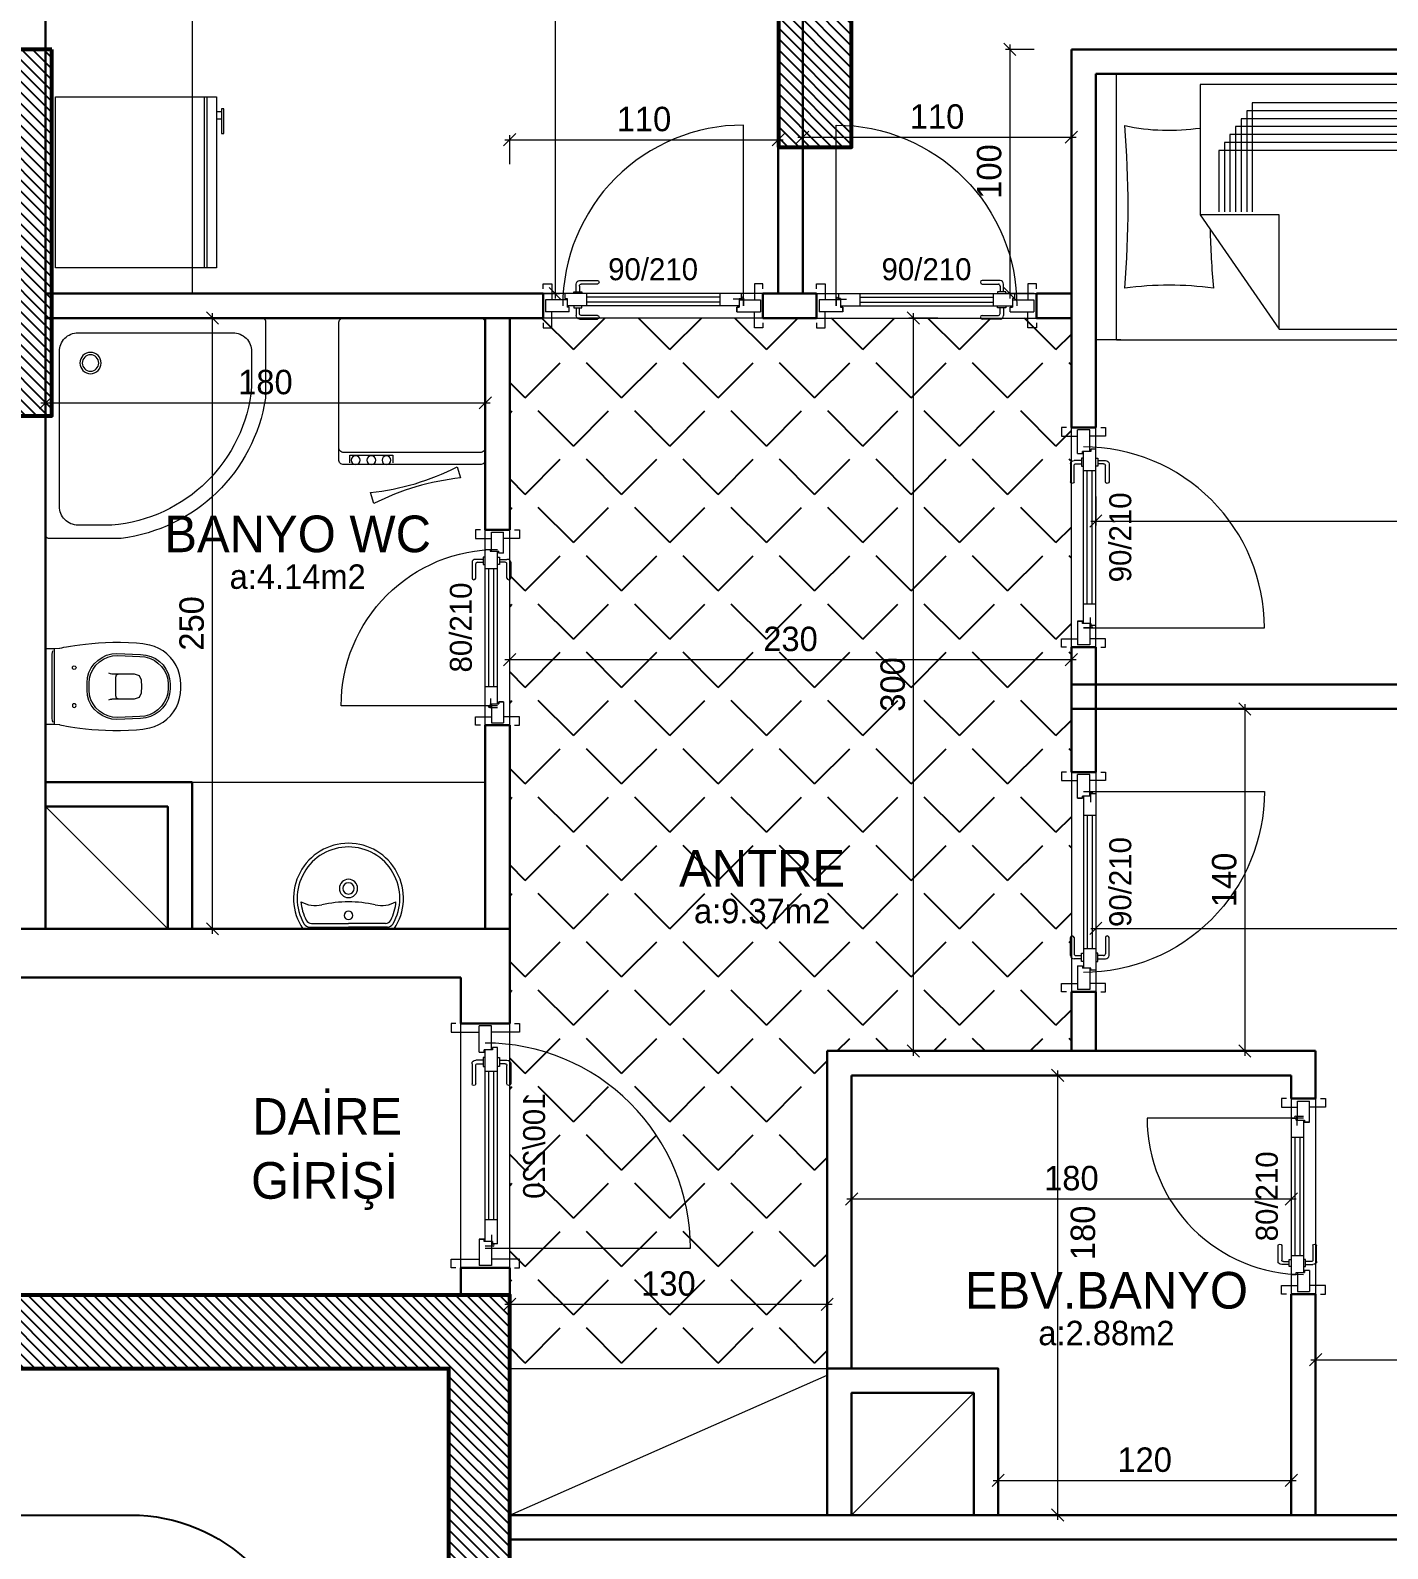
# Model space of a CAD drawing. Header units: centimetres. Extents: x 562865 to 1310255, y -148070 to 32737.
# Drawn here: x 658073 to 658629, y -25463 to -24842 of the extents above; entities that cross this region are included whole.
import ezdxf
from ezdxf.enums import TextEntityAlignment as Align

# ---------------------------------------------------------------- set-up
doc = ezdxf.new("R2010")
doc.units = ezdxf.units.CM
doc.header["$LTSCALE"] = 2.5
doc.layers.get('0').update_dxf_attribs({"color": 86})
for name, color, linetype in [('alan', 7, 'Continuous'), ('kapi-yazi', 7, 'Continuous'), ('mahal', 7, 'Continuous'), ('MERBAS', 231, 'Continuous'), ('tarama', 173, 'Continuous'), ('TARAMA KOLON', 252, 'Continuous')]:
    doc.layers.add(name, color=color, linetype=linetype)
for name, color, linetype, lineweight in [('DUVAR', 4, 'Continuous', 30), ('duvar-kesim', 7, 'Continuous', 0), ('iç ölçü', 106, 'Continuous', 18), ('kapi', 9, 'Continuous', 0), ('kolon', 1, 'Continuous', 53), ('TEFRIS', 33, 'Continuous', 0)]:
    doc.layers.add(name, color=color, linetype=linetype, lineweight=lineweight)
doc.styles.add('PINAR', font='comic.ttf')
doc.dimstyles.new('TEMİZ ÖLÇÜ', dxfattribs={"dimtxt": 10, "dimasz": 5, "dimexe": 1.8, "dimexo": 0.625, "dimgap": 3, "dimtad": 1, "dimdec": 0, "dimrnd": 0.5, "dimzin": 1, "dimdsep": 46, "dimtxsty": 'PINAR', "dimblk": 'OBLIQUE', "dimcen": 0.9, "dimdle": 2, "dimclrd": 256, "dimclre": 256, "dimclrt": 7, "dimadec": 0, "dimazin": 0, "dimtfac": 1, "dimtdec": 0, "dimtofl": 0, "dimtmove": 2, "dimatfit": 2, "dimfxl": 10, "dimfxlon": 1, "dimlwd": -1, "dimlwe": -1, "dimarcsym": 0})

# ---------------------------------------------------------------- blocks, each defined once
blk = doc.blocks.new('_Oblique')
at = {"color": 0, "linetype": 'ByBlock', "lineweight": -2}
blk.add_line((-0.5, -0.5), (0.5, 0.5), dxfattribs=at)
blk = doc.blocks.new('*D3220')
at = {"layer": 'Defpoints', "color": 0}
for p in [(658399.6, -25265.05), (658269.6, -25320.05), (658399.6, -25363.1)]:
    blk.add_point(p, dxfattribs=at)
at = {"layer": 'iç ölçü'}
for p, q in [((658269.6, -25353.1), (658269.6, -25364.9)), ((658399.6, -25353.1), (658399.6, -25364.9)), ((658267.6, -25363.1), (658401.6, -25363.1))]:
    blk.add_line(p, q, dxfattribs=at)
at = {"layer": 'iç ölçü', "linetype": 'ByBlock', "xscale": 5, "yscale": 5, "zscale": 5, "rotation": 180}
blk.add_blockref('_Oblique', (658269.6, -25363.1), dxfattribs=at)
at = {"layer": 'iç ölçü', "linetype": 'ByBlock', "xscale": 5, "yscale": 5, "zscale": 5}
blk.add_blockref('_Oblique', (658399.6, -25363.1), dxfattribs=at)
at = {"layer": 'iç ölçü', "color": 7, "insert": (658334.6, -25354.67), "char_height": 10, "attachment_point": 5, "style": 'PINAR'}
blk.add_mtext('130', dxfattribs=at)
blk = doc.blocks.new('*D3221')
at = {"layer": 'Defpoints', "color": 0}
for p in [(658147.92, -24959.39), (658169.6, -24959.39), (658169.6, -25209.39)]:
    blk.add_point(p, dxfattribs=at)
at = {"layer": 'iç ölçü'}
for p, q in [((658157.92, -24959.39), (658146.12, -24959.39)), ((658147.92, -25211.39), (658147.92, -24957.39)), ((658157.92, -25209.39), (658146.12, -25209.39))]:
    blk.add_line(p, q, dxfattribs=at)
at = {"layer": 'iç ölçü', "linetype": 'ByBlock', "xscale": 5, "yscale": 5, "zscale": 5}
for p, rotation in [((658147.92, -24959.39), 90), ((658147.92, -25209.39), 270)]:
    blk.add_blockref('_Oblique', p, dxfattribs=dict(at, rotation=rotation))
at = {"layer": 'iç ölçü', "color": 7, "insert": (658139.44, -25084.39), "char_height": 10, "attachment_point": 5, "rotation": 90, "style": 'PINAR'}
blk.add_mtext('250', dxfattribs=at)
blk = doc.blocks.new('*D3222')
at = {"layer": 'Defpoints', "color": 0}
for p in [(658259.6, -24994.1), (658079.6, -25018.91), (658259.6, -25018.91)]:
    blk.add_point(p, dxfattribs=at)
at = {"layer": 'iç ölçü'}
for p, q in [((658077.6, -24994.1), (658261.6, -24994.1)), ((658079.6, -25004.1), (658079.6, -24992.3)), ((658259.6, -25004.1), (658259.6, -24992.3))]:
    blk.add_line(p, q, dxfattribs=at)
at = {"layer": 'iç ölçü', "linetype": 'ByBlock', "xscale": 5, "yscale": 5, "zscale": 5, "rotation": 180}
blk.add_blockref('_Oblique', (658079.6, -24994.1), dxfattribs=at)
at = {"layer": 'iç ölçü', "linetype": 'ByBlock', "xscale": 5, "yscale": 5, "zscale": 5}
blk.add_blockref('_Oblique', (658259.6, -24994.1), dxfattribs=at)
at = {"layer": 'iç ölçü', "color": 7, "insert": (658169.6, -24985.64), "char_height": 10, "attachment_point": 5, "style": 'PINAR'}
blk.add_mtext('180', dxfattribs=at)
blk = doc.blocks.new('*D3225')
at = {"layer": 'Defpoints', "color": 0}
for p in [(658379.6, -24886.37), (658379.6, -24933.88), (658269.6, -24977.63)]:
    blk.add_point(p, dxfattribs=at)
at = {"layer": 'iç ölçü'}
for p, q in [((658269.6, -24896.37), (658269.6, -24884.57)), ((658379.6, -24896.37), (658379.6, -24884.57)), ((658267.6, -24886.37), (658381.6, -24886.37))]:
    blk.add_line(p, q, dxfattribs=at)
at = {"layer": 'iç ölçü', "linetype": 'ByBlock', "xscale": 5, "yscale": 5, "zscale": 5, "rotation": 180}
blk.add_blockref('_Oblique', (658269.6, -24886.37), dxfattribs=at)
at = {"layer": 'iç ölçü', "linetype": 'ByBlock', "xscale": 5, "yscale": 5, "zscale": 5}
blk.add_blockref('_Oblique', (658379.6, -24886.37), dxfattribs=at)
at = {"layer": 'iç ölçü', "color": 7, "insert": (658324.6, -24877.96), "char_height": 10, "attachment_point": 5, "style": 'PINAR'}
blk.add_mtext('110', dxfattribs=at)
blk = doc.blocks.new('*D3226')
at = {"layer": 'Defpoints', "color": 0}
for p in [(658499.6, -24885.34), (658389.6, -24949.21), (658499.6, -24992.95)]:
    blk.add_point(p, dxfattribs=at)
at = {"layer": 'iç ölçü'}
for p, q in [((658387.6, -24885.34), (658501.6, -24885.34)), ((658389.6, -24895.34), (658389.6, -24883.54)), ((658499.6, -24895.34), (658499.6, -24883.54))]:
    blk.add_line(p, q, dxfattribs=at)
at = {"layer": 'iç ölçü', "linetype": 'ByBlock', "xscale": 5, "yscale": 5, "zscale": 5, "rotation": 180}
blk.add_blockref('_Oblique', (658389.6, -24885.34), dxfattribs=at)
at = {"layer": 'iç ölçü', "linetype": 'ByBlock', "xscale": 5, "yscale": 5, "zscale": 5}
blk.add_blockref('_Oblique', (658499.6, -24885.34), dxfattribs=at)
at = {"layer": 'iç ölçü', "color": 7, "insert": (658444.6, -24876.94), "char_height": 10, "attachment_point": 5, "style": 'PINAR'}
blk.add_mtext('110', dxfattribs=at)
blk = doc.blocks.new('*D3228')
at = {"layer": 'Defpoints', "color": 0}
for p in [(658509.6, -25014.39), (658947.64, -25014.39), (658947.64, -25042.48)]:
    blk.add_point(p, dxfattribs=at)
at = {"layer": 'iç ölçü'}
for p, q in [((658509.6, -25032.48), (658509.6, -25044.28)), ((658947.64, -25032.48), (658947.64, -25044.28)), ((658507.6, -25042.48), (658949.64, -25042.48))]:
    blk.add_line(p, q, dxfattribs=at)
at = {"layer": 'iç ölçü', "linetype": 'ByBlock', "xscale": 5, "yscale": 5, "zscale": 5, "rotation": 180}
blk.add_blockref('_Oblique', (658509.6, -25042.48), dxfattribs=at)
at = {"layer": 'iç ölçü', "linetype": 'ByBlock', "xscale": 5, "yscale": 5, "zscale": 5}
blk.add_blockref('_Oblique', (658947.64, -25042.48), dxfattribs=at)
at = {"layer": 'iç ölçü', "color": 7, "insert": (658728.62, -25034.02), "char_height": 10, "attachment_point": 5, "style": 'PINAR'}
blk.add_mtext('438', dxfattribs=at)
blk = doc.blocks.new('*D3230')
at = {"layer": 'Defpoints', "color": 0}
for p in [(658509.6, -25200.8), (658947.64, -25200.8), (658947.64, -25209.23)]:
    blk.add_point(p, dxfattribs=at)
at = {"layer": 'iç ölçü'}
for p, q in [((658509.6, -25201.43), (658509.6, -25211.03)), ((658947.64, -25201.43), (658947.64, -25211.03)), ((658507.6, -25209.23), (658949.64, -25209.23))]:
    blk.add_line(p, q, dxfattribs=at)
at = {"layer": 'iç ölçü', "linetype": 'ByBlock', "xscale": 5, "yscale": 5, "zscale": 5, "rotation": 180}
blk.add_blockref('_Oblique', (658509.6, -25209.23), dxfattribs=at)
at = {"layer": 'iç ölçü', "linetype": 'ByBlock', "xscale": 5, "yscale": 5, "zscale": 5}
blk.add_blockref('_Oblique', (658947.64, -25209.23), dxfattribs=at)
at = {"layer": 'iç ölçü', "color": 7, "insert": (658728.62, -25200.77), "char_height": 10, "attachment_point": 5, "style": 'PINAR'}
blk.add_mtext('438', dxfattribs=at)
blk = doc.blocks.new('*D3233')
at = {"layer": 'Defpoints', "color": 0}
for p in [(658273.65, -24579.39), (658273.65, -24949.39), (658288.24, -24949.39)]:
    blk.add_point(p, dxfattribs=at)
at = {"layer": 'iç ölçü'}
for p, q in [((658278.24, -24579.39), (658290.04, -24579.39)), ((658288.24, -24577.39), (658288.24, -24951.39)), ((658278.24, -24949.39), (658290.04, -24949.39))]:
    blk.add_line(p, q, dxfattribs=at)
at = {"layer": 'iç ölçü', "linetype": 'ByBlock', "xscale": 5, "yscale": 5, "zscale": 5}
for p, rotation in [((658288.24, -24579.39), 90), ((658288.24, -24949.39), 270)]:
    blk.add_blockref('_Oblique', p, dxfattribs=dict(at, rotation=rotation))
at = {"layer": 'iç ölçü', "color": 7, "insert": (658279.76, -24764.39), "char_height": 10, "attachment_point": 5, "rotation": 90, "style": 'PINAR'}
blk.add_mtext('370', dxfattribs=at)
blk = doc.blocks.new('*D3235')
at = {"layer": 'Defpoints', "color": 0}
for p in [(658491.65, -25269.39), (658491.65, -25449.39), (658493.93, -25449.39)]:
    blk.add_point(p, dxfattribs=at)
at = {"layer": 'iç ölçü'}
for p, q in [((658492.27, -25269.39), (658495.73, -25269.39)), ((658493.93, -25267.39), (658493.93, -25451.39)), ((658492.27, -25449.39), (658495.73, -25449.39))]:
    blk.add_line(p, q, dxfattribs=at)
at = {"layer": 'iç ölçü', "linetype": 'ByBlock', "xscale": 5, "yscale": 5, "zscale": 5}
for p, rotation in [((658493.93, -25269.39), 90), ((658493.93, -25449.39), 270)]:
    blk.add_blockref('_Oblique', p, dxfattribs=dict(at, rotation=rotation))
at = {"layer": 'iç ölçü', "color": 7, "insert": (658504.36, -25333.86), "char_height": 10, "attachment_point": 5, "rotation": 90, "style": 'PINAR'}
blk.add_mtext('180', dxfattribs=at)
blk = doc.blocks.new('*D3236')
at = {"layer": 'Defpoints', "color": 0}
for p in [(658469.6, -25427.44), (658589.6, -25427.44), (658589.6, -25435.2)]:
    blk.add_point(p, dxfattribs=at)
at = {"layer": 'iç ölçü'}
for p, q in [((658469.6, -25428.07), (658469.6, -25437)), ((658589.6, -25428.07), (658589.6, -25437)), ((658467.6, -25435.2), (658591.6, -25435.2))]:
    blk.add_line(p, q, dxfattribs=at)
at = {"layer": 'iç ölçü', "linetype": 'ByBlock', "xscale": 5, "yscale": 5, "zscale": 5, "rotation": 180}
blk.add_blockref('_Oblique', (658469.6, -25435.2), dxfattribs=at)
at = {"layer": 'iç ölçü', "linetype": 'ByBlock', "xscale": 5, "yscale": 5, "zscale": 5}
blk.add_blockref('_Oblique', (658589.6, -25435.2), dxfattribs=at)
at = {"layer": 'iç ölçü', "color": 7, "insert": (658529.6, -25426.79), "char_height": 10, "attachment_point": 5, "style": 'PINAR'}
blk.add_mtext('120', dxfattribs=at)
blk = doc.blocks.new('*D3237')
at = {"layer": 'Defpoints', "color": 0}
for p in [(658599.6, -25377.37), (658947.64, -25377.37), (658947.64, -25385.8)]:
    blk.add_point(p, dxfattribs=at)
at = {"layer": 'iç ölçü'}
for p, q in [((658599.6, -25378), (658599.6, -25387.6)), ((658947.64, -25378), (658947.64, -25387.6)), ((658597.6, -25385.8), (658949.64, -25385.8))]:
    blk.add_line(p, q, dxfattribs=at)
at = {"layer": 'iç ölçü', "linetype": 'ByBlock', "xscale": 5, "yscale": 5, "zscale": 5, "rotation": 180}
blk.add_blockref('_Oblique', (658599.6, -25385.8), dxfattribs=at)
at = {"layer": 'iç ölçü', "linetype": 'ByBlock', "xscale": 5, "yscale": 5, "zscale": 5}
blk.add_blockref('_Oblique', (658947.64, -25385.8), dxfattribs=at)
at = {"layer": 'iç ölçü', "color": 7, "insert": (658773.62, -25377.34), "char_height": 10, "attachment_point": 5, "style": 'PINAR'}
blk.add_mtext('348', dxfattribs=at)
blk = doc.blocks.new('*D3238')
at = {"layer": 'Defpoints', "color": 0}
for p in [(658574.25, -25119.39), (658570.61, -25259.39), (658574.25, -25259.39)]:
    blk.add_point(p, dxfattribs=at)
at = {"layer": 'iç ölçü'}
for p, q in [((658573.63, -25119.39), (658568.81, -25119.39)), ((658570.61, -25117.39), (658570.61, -25261.39)), ((658573.63, -25259.39), (658568.81, -25259.39))]:
    blk.add_line(p, q, dxfattribs=at)
at = {"layer": 'iç ölçü', "linetype": 'ByBlock', "xscale": 5, "yscale": 5, "zscale": 5}
for p, rotation in [((658570.61, -25119.39), 90), ((658570.61, -25259.39), 270)]:
    blk.add_blockref('_Oblique', p, dxfattribs=dict(at, rotation=rotation))
at = {"layer": 'iç ölçü', "color": 7, "insert": (658562.2, -25189.39), "char_height": 10, "attachment_point": 5, "rotation": 90, "style": 'PINAR'}
blk.add_mtext('140', dxfattribs=at)
blk = doc.blocks.new('*D3239')
at = {"layer": 'Defpoints', "color": 0}
for p in [(658499.6, -24849.39), (658474.37, -24949.39), (658499.6, -24949.39)]:
    blk.add_point(p, dxfattribs=at)
at = {"layer": 'iç ölçü'}
for p, q in [((658474.37, -24847.39), (658474.37, -24951.39)), ((658484.37, -24849.39), (658472.57, -24849.39)), ((658484.37, -24949.39), (658472.57, -24949.39))]:
    blk.add_line(p, q, dxfattribs=at)
at = {"layer": 'iç ölçü', "linetype": 'ByBlock', "xscale": 5, "yscale": 5, "zscale": 5}
for p, rotation in [((658474.37, -24849.39), 90), ((658474.37, -24949.39), 270)]:
    blk.add_blockref('_Oblique', p, dxfattribs=dict(at, rotation=rotation))
at = {"layer": 'iç ölçü', "color": 7, "insert": (658465.96, -24899.39), "char_height": 10, "attachment_point": 5, "rotation": 90, "style": 'PINAR'}
blk.add_mtext('100', dxfattribs=at)
blk = doc.blocks.new('fm-door1')
at = {"linetype": 'Continuous'}
for p, q in [((0, 25), (0, -25)), ((100, 25), (0, 25)), ((79.7, 31.8), (79.7, -0.3)), ((84, 27.6), (127.8, 27.6)), ((90, 50), (910, 50)), ((90, 50), (90, 30)), ((100, 30), (90, 30)), ((100, 30), (100, -5)), ((100, 30), (100, -5)), ((100, 0), (900, 0)), ((190, 50), (190, 0)), ((810, 50), (810, 0)), ((910, 30), (900, 30)), ((900, 30), (900, -5)), ((900, 25), (1000, 25)), ((910, 50), (910, 30)), ((1000, 25), (1000, -25)), ((110, -25), (0, -25)), ((100, -5), (110, -5)), ((110, -5), (100, -5)), ((110, -5), (110, -25)), ((110, -25), (110, -5)), ((890, -25), (890, -5)), ((890, -5), (900, -5)), ((890, -25), (1000, -25))]:
    blk.add_line(p, q, dxfattribs=at)
at = {"color": 8, "linetype": 'Continuous'}
for p, q in [((190, 35), (810, 35)), ((190, 15), (810, 15))]:
    blk.add_line(p, q, dxfattribs=at)
at = {"linetype": 'Continuous'}
for points in [[(857.6, 58.1), (857.6, 88.9, 0.414214), (842.4, 104.1), (758.6, 104.1, 1), (758.6, 88.9), (834.8, 88.9, -0.414214), (842.4, 81.3), (842.4, 58.1)], [(857.6, -8.1), (857.6, -38.9, -0.414214), (842.4, -54.1), (758.6, -54.1, -1), (758.6, -38.9), (834.8, -38.9, 0.414214), (842.4, -31.3), (842.4, -8.1)]]:
    blk.add_lwpolyline(points, format="xyb", dxfattribs=at)
for points in [[(869, 50), (869, 58.1), (831, 58.1), (831, 50)], [(869, 0), (869, -8.1), (831, -8.1), (831, 0)]]:
    blk.add_lwpolyline(points, dxfattribs=at)
blk.add_circle((84, 31.8), 4.26, dxfattribs=at)
blk = doc.blocks.new('Lav-1')
for p, q in [((-18.7083, 0), (18.7083, 0)), ((-15.105, -2.2), (0, -2.2)), ((15.105, -2.2), (0, -2.2))]:
    blk.add_line(p, q)
at = {"color": 8}
for p in [(-15.9925, -0.7), (15.9925, -0.7)]:
    blk.add_line(p, (0, -0.7), dxfattribs=at)
for centre, radius, start, end in [((0, -12.5), 22.5, 146.251011, 270), ((0, -12.5), 22.5, 270, 33.748989), ((0, -12.5), 19.5, 152.688782, 175.764074), ((-15.105, -4.7), 2.5, 90, 152.688782), ((15.105, -4.7), 2.5, 27.311218, 90), ((0, -12.5), 19.5, 4.235926, 27.311218), ((-13.5377, -21.504), 12, 77.387843, 119.499625), ((0, 39), 50, 257.387843, 270), ((0, 39), 50, 270, 282.612157), ((13.5377, -21.504), 12, 60.500375, 102.612157)]:
    blk.add_arc(centre, radius, start, end)
for centre, radius, start, end in [((0, -12.5), 21, 149.821029, 270), ((-15.9925, -3.2), 2.5, 90, 149.821029), ((0, -5.5), 1.75, 90, 270), ((0, -12.5), 21, 270, 30.178971), ((0, -5.5), 1.75, 270, 90), ((15.9925, -3.2), 2.5, 30.178971, 90), ((0, -16.5), 3.75, 90, 270), ((0, -16.5), 2.3, 90, 270), ((0, -16.5), 3.75, 270, 90), ((0, -16.5), 2.3, 270, 90)]:
    blk.add_arc(centre, radius, start, end, dxfattribs=at)
blk = doc.blocks.new('C.Mak')
at = {"color": 8}
for p, q in [((25.69, -56.11), (8.15, -56.11)), ((8.15, -56.11), (8.15, -59.29)), ((25.69, -59.29), (25.69, -56.11))]:
    blk.add_line(p, q, dxfattribs=at)
blk.add_lwpolyline([(-27.67, 0, 0.414214), (-29.72, -2.05), (-29.72, -57.95, 0.414214), (-27.67, -60), (28.23, -60, 0.414214), (30.28, -57.95), (30.28, -2.05, 0.414214), (28.23, 0)], format="xyb", close=True)
blk.add_lwpolyline([(-29.72, -52.95, 0.414214), (-27.67, -55), (28.23, -55, 0.414214), (30.28, -52.95)], format="xyb")
blk.add_lwpolyline([(15.87, -75.96), (17.21, -71.43, -0.091234), (-18.18, -60.91), (-19.53, -65.44, -0.091234)], format="xyb", close=True, dxfattribs=at)
for centre in [(10.72, -58.18), (16.92, -58.18), (23.32, -58.18)]:
    blk.add_circle(centre, 1.82, dxfattribs=at)
blk = doc.blocks.new('Klozet-3')
for p, q in [((15.4, -3.57), (-15.35, -3.57)), ((-14.68, -2.98), (-14.01, -2.7)), ((-14.01, -2.7), (-13.13, -2.55)), ((-13.13, -2.55), (-12.69, -2.51)), ((-12.69, -2.51), (-4.94, -2.51)), ((-4.94, -2.51), (4.84, -2.51)), ((4.84, -2.51), (12.59, -2.51)), ((12.59, -2.51), (13.02, -2.55)), ((13.02, -2.55), (13.91, -2.7)), ((13.91, -2.7), (14.58, -2.98))]:
    blk.add_line(p, q)
at = {"color": 8}
for p, q in [((-4.79, -29.04), (-5.06, -29.5)), ((-5.06, -29.5), (-5.06, -29.74)), ((-3.85, -28.8), (-4.79, -29.04)), ((-0.44, -28.8), (-3.85, -28.8)), ((0.43, -28.8), (-0.44, -28.8)), ((3.83, -28.8), (0.43, -28.8)), ((4.77, -29.04), (3.83, -28.8)), ((5.04, -29.5), (4.77, -29.04)), ((5.04, -29.74), (5.04, -29.5))]:
    blk.add_line(p, q, dxfattribs=at)
blk.add_lwpolyline([(-17.9, -24.49), (-17.74, -21.61), (-17.53, -18.9), (-17.27, -16.37), (-17, -14.05), (-16.71, -11.97), (-16.43, -10.14), (-16.16, -8.6), (-15.93, -7.36), (-15.75, -6.44), (-15.63, -5.87), (-15.58, -5.68), (-15.46, -3.72), (-15.45, -1.23), (-15.46, 0), (15.46, 0), (15.45, -1.23), (15.46, -3.72), (15.58, -5.68), (15.63, -5.87), (15.75, -6.44), (15.93, -7.36), (16.16, -8.6), (16.43, -10.14), (16.71, -11.97), (17, -14.05), (17.27, -16.37), (17.53, -18.9), (17.74, -21.61), (17.9, -24.49), (17.99, -27.52), (18, -30.66), (17.91, -33.9), (17.71, -37.21), (17.43, -39.85), (17.08, -41.83), (16.91, -42.61), (16.36, -44.56), (15.56, -46.4), (14.55, -48.11), (13.33, -49.69), (11.94, -51.1), (10.38, -52.35), (8.67, -53.4), (6.84, -54.25), (4.9, -54.87), (2.88, -55.26), (0.78, -55.39), (-0.78, -55.39), (-2.88, -55.26), (-4.9, -54.87), (-6.84, -54.25), (-8.67, -53.4), (-10.38, -52.35), (-11.94, -51.1), (-13.33, -49.69), (-14.55, -48.11), (-15.56, -46.4), (-16.36, -44.56), (-16.91, -42.61), (-17.08, -41.83), (-17.43, -39.85), (-17.71, -37.21), (-17.91, -33.9), (-18, -30.66), (-17.99, -27.52)], close=True)
for points in [[(-7.32, -11.04), (-7.7, -10.94), (-8.07, -11.04), (-8.34, -11.31), (-8.44, -11.69), (-8.34, -12.07), (-8.07, -12.34), (-7.7, -12.44), (-7.32, -12.34), (-7.05, -12.07), (-6.95, -11.69), (-7.05, -11.31)], [(7.15, -11.31), (7.42, -11.04), (7.8, -10.94), (8.17, -11.04), (8.44, -11.31), (8.55, -11.69), (8.44, -12.07), (8.17, -12.34), (7.8, -12.44), (7.42, -12.34), (7.15, -12.07), (7.05, -11.69)], [(-13.52, -29.22), (-13.07, -38.88), (-12.88, -41.04), (-12.33, -43.08), (-11.45, -44.96), (-10.27, -46.64), (-8.83, -48.09), (-7.16, -49.28), (-5.29, -50.17), (-3.26, -50.73), (-1.09, -50.93), (0.99, -50.93), (3.16, -50.72), (5.19, -50.14), (7.05, -49.21), (8.72, -47.99), (10.16, -46.52), (11.35, -44.83), (12.25, -42.96), (12.82, -40.97), (13.04, -38.88), (13.49, -29.22), (13.3, -27.05), (12.74, -24.99), (11.86, -23.09), (10.68, -21.38), (9.24, -19.89), (7.57, -18.67), (5.7, -17.75), (3.67, -17.18), (1.51, -16.98), (-1.54, -16.98), (-3.7, -17.18), (-5.74, -17.75), (-7.6, -18.67), (-9.27, -19.89), (-10.72, -21.38), (-11.89, -23.09), (-12.78, -24.99), (-13.33, -27.05)], [(-12.73, -29.5), (-12.3, -38.59), (-12.12, -40.64), (-11.59, -42.58), (-10.74, -44.38), (-9.62, -46.01), (-8.24, -47.42), (-6.65, -48.58), (-4.88, -49.46), (-2.95, -50.01), (-0.91, -50.2), (0.66, -50.2), (2.7, -50.01), (4.65, -49.46), (6.45, -48.58), (8.08, -47.42), (9.49, -46.01), (10.65, -44.38), (11.53, -42.58), (12.08, -40.64), (12.27, -38.59), (12.69, -29.5), (12.51, -27.45), (12, -25.5), (11.17, -23.68), (10.06, -22.04), (8.71, -20.61), (7.14, -19.43), (5.38, -18.54), (3.47, -17.98), (1.44, -17.78), (-1.42, -17.78), (-3.46, -17.98), (-5.37, -18.54), (-7.14, -19.43), (-8.71, -20.61), (-10.07, -22.04), (-11.19, -23.68), (-12.02, -25.5), (-12.55, -27.45)]]:
    blk.add_lwpolyline(points, close=True, dxfattribs=at)
blk.add_lwpolyline([(5.47, -25.87), (5.22, -26.6), (5.11, -27.1), (5.09, -27.28), (5.09, -36.43), (4.39, -38.41), (2.57, -39.21), (0.04, -39.36), (-0.06, -39.36), (-2.58, -39.21), (-4.4, -38.41), (-5.1, -36.43), (-5.11, -27.28), (-5.13, -27.1), (-5.23, -26.6), (-5.49, -25.87)], dxfattribs=at)
blk = doc.blocks.new('Dus-1')
for points in [[(90.17, -30.9), (90.17, -1.18, 0.414214), (88.99, 0), (0, 0)], [(0, 0), (0, -88.82, 0.414214), (1.18, -90), (32.74, -90)], [(84.75, -27.05), (84.75, -13.27, 0.414214), (77.1, -5.62), (13.68, -5.62, 0.414214), (6.03, -13.27), (6.03, -76.68, 0.414214), (13.68, -84.33), (28.13, -84.33)]]:
    blk.add_lwpolyline(points, format="xyb")
at = {"color": 8}
for radius in [4.36, 3.36]:
    blk.add_circle((18.4, -18.38), radius, dxfattribs=at)
for centre, radius, start, end in [((22.42, -22.07), 62.53, 275.23511, 355.43389), ((22.48, -22.58), 68.19, 278.64966, 352.99976)]:
    blk.add_arc(centre, radius, start, end)
blk = doc.blocks.new('*D3241')
at = {"layer": 'Defpoints', "color": 0}
for p in [(658499.6, -25099.2), (658499.6, -25111.77), (658269.6, -25149.39)]:
    blk.add_point(p, dxfattribs=at)
at = {"layer": 'iç ölçü'}
for p, q in [((658269.6, -25109.2), (658269.6, -25097.4)), ((658499.6, -25109.2), (658499.6, -25097.4)), ((658267.6, -25099.2), (658501.6, -25099.2))]:
    blk.add_line(p, q, dxfattribs=at)
at = {"layer": 'iç ölçü', "linetype": 'ByBlock', "xscale": 5, "yscale": 5, "zscale": 5, "rotation": 180}
blk.add_blockref('_Oblique', (658269.6, -25099.2), dxfattribs=at)
at = {"layer": 'iç ölçü', "linetype": 'ByBlock', "xscale": 5, "yscale": 5, "zscale": 5}
blk.add_blockref('_Oblique', (658499.6, -25099.2), dxfattribs=at)
at = {"layer": 'iç ölçü', "color": 7, "insert": (658384.6, -25090.79), "char_height": 10, "attachment_point": 5, "style": 'PINAR'}
blk.add_mtext('230', dxfattribs=at)
blk = doc.blocks.new('*D3242')
at = {"layer": 'Defpoints', "color": 0}
for p in [(658434.9, -24959.39), (658499.6, -24959.39), (658445.11, -25259.39)]:
    blk.add_point(p, dxfattribs=at)
at = {"layer": 'iç ölçü'}
for p, q in [((658444.9, -24959.39), (658433.1, -24959.39)), ((658434.9, -25261.39), (658434.9, -24957.39)), ((658444.49, -25259.39), (658433.1, -25259.39))]:
    blk.add_line(p, q, dxfattribs=at)
at = {"layer": 'iç ölçü', "linetype": 'ByBlock', "xscale": 5, "yscale": 5, "zscale": 5}
for p, rotation in [((658434.9, -24959.39), 90), ((658434.9, -25259.39), 270)]:
    blk.add_blockref('_Oblique', p, dxfattribs=dict(at, rotation=rotation))
at = {"layer": 'iç ölçü', "color": 7, "insert": (658426.48, -25109.39), "char_height": 10, "attachment_point": 5, "rotation": 90, "style": 'PINAR'}
blk.add_mtext('300', dxfattribs=at)
blk = doc.blocks.new('*D3243')
at = {"layer": 'Defpoints', "color": 0}
for p in [(658409.6, -25269.39), (658589.6, -25269.39), (658589.6, -25319.97)]:
    blk.add_point(p, dxfattribs=at)
at = {"layer": 'iç ölçü'}
for p, q in [((658409.6, -25309.97), (658409.6, -25321.77)), ((658589.6, -25309.97), (658589.6, -25321.77)), ((658407.6, -25319.97), (658591.6, -25319.97))]:
    blk.add_line(p, q, dxfattribs=at)
at = {"layer": 'iç ölçü', "linetype": 'ByBlock', "xscale": 5, "yscale": 5, "zscale": 5, "rotation": 180}
blk.add_blockref('_Oblique', (658409.6, -25319.97), dxfattribs=at)
at = {"layer": 'iç ölçü', "linetype": 'ByBlock', "xscale": 5, "yscale": 5, "zscale": 5}
blk.add_blockref('_Oblique', (658589.6, -25319.97), dxfattribs=at)
at = {"layer": 'iç ölçü', "color": 7, "insert": (658499.6, -25311.52), "char_height": 10, "attachment_point": 5, "style": 'PINAR'}
blk.add_mtext('180', dxfattribs=at)
blk = doc.blocks.new('Buzdlb2')
for p, q in [((-32, 0), (32, 0)), ((35, -4), (-35, -4)), ((-35, -4), (-35, -70)), ((35, -70), (35, -4)), ((35, -65), (-35, -65)), ((-35, -66), (35, -66)), ((-35, -70), (35, -70))]:
    blk.add_line(p, q)
at = {"color": 8}
for p, q in [((-30, -72), (-20, -72)), ((-30, -73), (-30, -72)), ((-20, -73), (-30, -73)), ((-29, -70), (-29, -72)), ((-26, -70), (-26, -72)), ((-20, -72), (-20, -73))]:
    blk.add_line(p, q, dxfattribs=at)
blk = doc.blocks.new('G$C0735DA1E')
at = {"color": 42}
for p, q in [((0, 108.9), (0, 0)), ((8.51, 108.9), (0, 108.9)), ((8.51, 0), (8.51, 108.9)), ((217.8, 104.59), (42.74, 104.59)), ((42.74, 104.59), (42.74, 51.22)), ((42.74, 51.22), (75.09, 4.31)), ((75.09, 51.22), (42.74, 51.22)), ((75.09, 4.31), (75.09, 51.22)), ((10.29, 0), (0, 0)), ((75.09, 4.31), (217.8, 4.31))]:
    blk.add_line(p, q, dxfattribs=at)
for p, q in [((213.49, 108.9), (8.51, 108.9)), ((217.8, 4.31), (217.8, 104.59)), ((8.51, 0), (213.49, 0))]:
    blk.add_line(p, q)
at = {"color": 8}
for p, q in [((61.77, 93.74), (61.77, 52.43)), ((212.41, 93.74), (61.77, 93.74)), ((64.05, 96.98), (64.05, 52.43)), ((212.41, 96.98), (64.05, 96.98)), ((212.41, 87.27), (57.2, 87.27)), ((57.2, 87.27), (57.2, 52.43)), ((59.48, 90.51), (59.48, 52.43)), ((212.41, 90.51), (59.48, 90.51)), ((212.41, 80.8), (52.63, 80.8)), ((52.63, 80.8), (52.63, 52.43)), ((212.41, 84.04), (54.92, 84.04)), ((54.92, 84.04), (54.92, 52.43)), ((212.41, 77.57), (50.35, 77.57)), ((50.35, 77.57), (50.35, 52.43))]:
    blk.add_line(p, q, dxfattribs=at)
for centre, start, end in [((213.49, 104.59), 359.99996, 90.00004), ((213.49, 4.31), 269.99996, 0.00004)]:
    blk.add_arc(centre, 4.31, start, end)
for centre, radius, start, end in [((-392.71, 54.41), 405.93, 355.2981, 4.7019), ((30.01, 173.57), 87.79, 258.06799, 278.34062), ((417.07, 54.41), 370.41, 181.39769, 185.15396), ((30.01, -112.77), 135.13, 82.28082, 97.71918)]:
    blk.add_arc(centre, radius, start, end, dxfattribs=at)
blk = doc.blocks.new('SB')
at = {"layer": 'TARAMA KOLON'}
h = blk.add_hatch(dxfattribs=at)
h.set_pattern_fill('ANSI31', color=256, angle=7e-15)
h.paths.add_polyline_path([(655327.34, -25829.39), (655302.34, -25829.39), (655302.34, -25959.39), (655327.34, -25959.39)])
h.paths.add_polyline_path([(655437.34, -24424.14), (655477.34, -24424.14), (655477.34, -24494.14), (655437.34, -24494.14)])
h.paths.add_polyline_path([(655327.34, -25359.39), (655297.34, -25359.39), (655297.34, -25469.39), (655327.34, -25469.39)])
h.paths.add_polyline_path([(655327.34, -26079.39), (655327.34, -26109.39), (655257.34, -26109.39), (655257.34, -26079.39)])
h.paths.add_polyline_path([(654229.3, -24849.39), (654229.3, -24889.39), (654299.3, -24889.39), (654299.3, -24849.39)])
h.paths.add_polyline_path([(654269.3, -25899.39), (654229.3, -25899.39), (654229.3, -25829.39), (654269.3, -25829.39)])
h.paths.add_polyline_path([(654229.3, -25444.39), (654229.3, -25469.39), (654379.3, -25469.39), (654379.3, -25444.39)])
h.paths.add_polyline_path([(655112.34, -26369.39), (655142.34, -26369.39), (655142.34, -26429.39), (655112.34, -26429.39)])
h.paths.add_polyline_path([(654997.34, -26079.39), (654997.34, -26109.39), (654927.34, -26109.39), (654927.34, -26079.39)])
h.paths.add_polyline_path([(655437.34, -24889.39), (655467.34, -24889.39), (655467.34, -24829.39), (655437.34, -24829.39)])
h.paths.add_polyline_path([(655112.34, -26834.64), (655142.34, -26834.64), (655142.34, -26894.64), (655112.34, -26894.64)])
h.paths.add_polyline_path([(654787.34, -26369.39), (654817.34, -26369.39), (654817.34, -26429.39), (654787.34, -26429.39)])
h.paths.add_polyline_path([(655437.34, -26824.64), (655477.34, -26824.64), (655477.34, -26894.64), (655437.34, -26894.64)])
h.paths.add_polyline_path([(654299.3, -26369.39), (654299.3, -26409.39), (654229.3, -26409.39), (654229.3, -26369.39)])
h.paths.add_polyline_path([(654777.34, -26824.64), (654817.34, -26824.64), (654817.34, -26894.64), (654777.34, -26894.64)])
h.paths.add_polyline_path([(655437.34, -26369.39), (655467.34, -26369.39), (655467.34, -26429.39), (655437.34, -26429.39)])
h.paths.add_polyline_path([(655985.38, -25829.39), (656025.38, -25829.39), (656025.38, -25899.39), (655985.38, -25899.39)])
h.paths.add_polyline_path([(654927.34, -25959.39), (654927.34, -25359.39), (655177.34, -25359.39), (655177.34, -25389.39), (654952.35, -25389.39), (654952.35, -25729.39), (655177.34, -25729.39), (655177.34, -25754.39), (654952.34, -25754.39), (654952.34, -25934.39), (655177.34, -25934.39), (655177.34, -25959.39)])
h.paths.add_polyline_path([(654777.34, -24424.14), (654817.34, -24424.14), (654817.34, -24494.14), (654777.34, -24494.14)])
h.paths.add_polyline_path([(655985.38, -26824.64), (656025.38, -26824.64), (656025.38, -26894.64), (655985.38, -26894.64)])
h.paths.add_polyline_path([(654229.3, -24424.14), (654269.3, -24424.14), (654269.3, -24494.14), (654229.3, -24494.14)])
h.paths.add_polyline_path([(655107.34, -24424.14), (655147.34, -24424.14), (655147.34, -24494.14), (655107.34, -24494.14)])
h.paths.add_polyline_path([(655985.38, -24424.14), (656025.38, -24424.14), (656025.38, -24494.14), (655985.38, -24494.14)])
h.paths.add_polyline_path([(656025.38, -24849.39), (656025.38, -24889.39), (655955.38, -24889.39), (655955.38, -24849.39)])
h.paths.add_polyline_path([(654817.34, -24889.39), (654787.34, -24889.39), (654787.34, -24829.39), (654817.34, -24829.39)])
h.paths.add_polyline_path([(655114.84, -24849.39), (655139.84, -24849.39), (655139.84, -24999.39), (655114.84, -24999.39)])
h.paths.add_polyline_path([(656025.38, -26369.39), (656025.38, -26409.39), (655955.38, -26409.39), (655955.38, -26369.39)])
h.paths.add_polyline_path([(654229.3, -26824.64), (654269.3, -26824.64), (654269.3, -26894.64), (654229.3, -26894.64)])
h.paths.add_polyline_path([(656025.38, -25444.39), (656025.38, -25469.39), (655875.38, -25469.39), (655875.38, -25444.39)])
at = {"layer": 'kolon'}
for points in [[(654817.34, -24889.39), (654787.34, -24889.39), (654787.34, -24829.39), (654817.34, -24829.39)], [(655114.84, -24849.39), (655139.84, -24849.39), (655139.84, -24999.39), (655114.84, -24999.39)], [(654927.34, -25959.39), (654927.34, -25359.39), (655177.34, -25359.39), (655177.34, -25389.39), (654952.35, -25389.39), (654952.35, -25729.39), (655177.34, -25729.39), (655177.34, -25754.39), (654952.34, -25754.39), (654952.34, -25934.39), (655177.34, -25934.39), (655177.34, -25959.39)]]:
    blk.add_lwpolyline(points, close=True, dxfattribs=at)

msp = doc.modelspace()

# ---------------------------------------------------------------- hatches: boundary and pattern name
at = {"layer": 'tarama'}
h = msp.add_hatch(dxfattribs=at)
h.set_pattern_fill('ANGLE', color=256, scale=4, angle=45)
h.set_pattern_definition([(45, (-72.05, 4e-11), (-19.7565635, 19.7565635), [20.32, -7.62]), (135, (-72.05, 4e-11), (-19.7565635, -19.7565635), [20.32, -7.62])])
h.paths.add_polyline_path([(658499.6, -25259.39), (658409.6, -25259.39), (658399.6, -25259.39), (658399.6, -25389.39), (658269.6, -25389.39), (658269.6, -24959.39), (658499.6, -24959.39)])

# ---------------------------------------------------------------- linework, layer by layer
at = {"layer": 'DUVAR'}
for p, q in [((658079.6, -24424.14), (658079.6, -25209.39)), ((658379.6, -24424.14), (658379.6, -24949.39)), ((658389.6, -24424.14), (658389.6, -24949.39)), ((658499.6, -24849.39), (658499.6, -25004.16)), ((658947.64, -24849.39), (658499.6, -24849.39)), ((658509.6, -24859.39), (658509.6, -25004.16)), ((658947.64, -24859.39), (658509.6, -24859.39)), ((658283.32, -24949.39), (658079.6, -24949.39)), ((658283.32, -24959.39), (658283.32, -24949.39)), ((658395.27, -24949.39), (658373.32, -24949.39)), ((658373.32, -24959.39), (658373.32, -24949.39)), ((658395.27, -24959.39), (658395.27, -24949.39)), ((658499.6, -24949.39), (658485.27, -24949.39)), ((658485.27, -24959.39), (658485.27, -24949.39)), ((658283.32, -24959.39), (658079.6, -24959.39)), ((658259.6, -25046.06), (658259.6, -24959.39)), ((658269.6, -25046.06), (658269.6, -24959.39)), ((658395.27, -24959.39), (658373.32, -24959.39)), ((658499.6, -24959.39), (658485.27, -24959.39)), ((658499.6, -25004.16), (658509.6, -25004.16)), ((658269.6, -25046.06), (658259.6, -25046.06)), ((658499.6, -25094.16), (658499.6, -25145.25)), ((658499.6, -25094.16), (658509.6, -25094.16)), ((658509.6, -25094.16), (658509.6, -25145.25)), ((658947.64, -25109.39), (658499.6, -25109.39)), ((658947.64, -25119.39), (658499.6, -25119.39)), ((658259.6, -25209.39), (658259.6, -25126.06)), ((658269.6, -25126.06), (658259.6, -25126.06)), ((658269.6, -25209.39), (658269.6, -25126.06)), ((658499.6, -25145.25), (658509.6, -25145.25)), ((658269.6, -25209.39), (657869.6, -25209.39)), ((658269.6, -25248.18), (658269.6, -25209.39)), ((658249.6, -25229.39), (657889.6, -25229.39)), ((658249.6, -25248.18), (658249.6, -25229.39)), ((658499.6, -25235.25), (658499.6, -25259.39)), ((658499.6, -25235.25), (658509.6, -25235.25)), ((658509.6, -25235.25), (658509.6, -25259.39)), ((658249.6, -25248.18), (658269.6, -25248.18)), ((658599.6, -25259.39), (658399.6, -25259.39)), ((658399.6, -25259.39), (658399.6, -25392.15)), ((658599.6, -25259.39), (658599.6, -25278.92)), ((658589.6, -25269.39), (658409.6, -25269.39)), ((658409.6, -25269.39), (658409.6, -25389.39)), ((658589.6, -25269.39), (658589.6, -25278.92)), ((658599.6, -25278.92), (658589.6, -25278.92)), ((658249.6, -25359.39), (658249.6, -25348.18)), ((658249.6, -25348.18), (658269.6, -25348.18)), ((658269.6, -25359.39), (658269.6, -25348.18)), ((658589.6, -25358.92), (658589.6, -25449.39)), ((658599.6, -25358.92), (658589.6, -25358.92)), ((658599.6, -25358.92), (658599.6, -25449.39)), ((658459.6, -25399.39), (658459.6, -25449.39)), ((658269.6, -25449.39), (658967.64, -25449.39)), ((658967.64, -25449.39), (658269.6, -25449.39)), ((658269.6, -25459.39), (658967.64, -25459.39)), ((658967.64, -25459.39), (658269.6, -25459.39))]:
    msp.add_line(p, q, dxfattribs=at)
for points in [[(658139.6, -25209.39), (658139.6, -25149.39), (658079.6, -25149.39)], [(658399.6, -25449.39), (658399.6, -25389.39), (658469.6, -25389.39), (658469.6, -25449.39)]]:
    msp.add_lwpolyline(points, dxfattribs=at)
for points in [[(658079.6, -25209.39), (658129.6, -25209.39), (658129.6, -25159.39), (658079.6, -25159.39)], [(658459.6, -25449.39), (658409.6, -25449.39), (658409.6, -25399.39), (658459.6, -25399.39)]]:
    msp.add_lwpolyline(points, close=True, dxfattribs=at)
at = {"layer": 'duvar-kesim'}
for p, q in [((658373.32, -24949.39), (658283.32, -24949.39)), ((658395.27, -24949.39), (658485.27, -24949.39)), ((658373.32, -24959.39), (658283.32, -24959.39)), ((658395.27, -24959.39), (658485.27, -24959.39)), ((658499.6, -25094.16), (658499.6, -25004.16)), ((658509.6, -25094.16), (658509.6, -25004.16)), ((658259.6, -25126.06), (658259.6, -25046.06)), ((658269.6, -25126.06), (658269.6, -25046.06)), ((658499.6, -25145.25), (658499.6, -25235.25)), ((658509.6, -25145.25), (658509.6, -25235.25)), ((658249.6, -25348.18), (658249.6, -25248.18)), ((658269.6, -25348.18), (658269.6, -25248.18)), ((658589.6, -25278.92), (658589.6, -25358.92)), ((658599.6, -25278.92), (658599.6, -25358.92))]:
    msp.add_line(p, q, dxfattribs=at)
at = {"layer": 'iç ölçü'}
for p, q in [((658079.6, -25159.39), (658129.6, -25209.39)), ((658459.6, -25399.39), (658409.6, -25449.39))]:
    msp.add_line(p, q, dxfattribs=at)
at = {"layer": 'kapi'}
for points in [[(658365.32, -24954.39), (658365.32, -24880.39, 0.414214), (658291.32, -24954.39, 0.414214)], [(658403.27, -24954.39), (658403.27, -24880.39, -0.414214), (658477.27, -24954.39, -0.414214)], [(658504.6, -25086.16), (658578.6, -25086.16, 0.414214), (658504.6, -25012.16, 0.414214)], [(658264.6, -25118.06), (658200.6, -25118.06, -0.414214), (658264.6, -25054.06, -0.414214)], [(658504.6, -25153.25), (658578.6, -25153.25, -0.414214), (658504.6, -25227.25, -0.414214)], [(658259.6, -25340.18), (658343.6, -25340.18, 0.414214), (658259.6, -25256.18, 0.414214)], [(658594.6, -25286.92), (658530.6, -25286.92, 0.414214), (658594.6, -25350.92, 0.414214)]]:
    msp.add_lwpolyline(points, format="xyb", dxfattribs=at)
for points in [[(658283.32, -24947.39), (658283.32, -24945.39), (658286.82, -24945.39), (658286.82, -24951.89)], [(658373.32, -24947.39), (658373.32, -24945.39), (658369.82, -24945.39), (658369.82, -24951.89)], [(658395.27, -24947.39), (658395.27, -24945.39), (658398.77, -24945.39), (658398.77, -24951.89)], [(658485.27, -24947.39), (658485.27, -24945.39), (658481.77, -24945.39), (658481.77, -24951.89)], [(658283.32, -24961.39), (658283.32, -24963.39), (658286.82, -24963.39), (658286.82, -24956.89)], [(658373.32, -24961.39), (658373.32, -24963.39), (658369.82, -24963.39), (658369.82, -24956.89)], [(658395.27, -24961.39), (658395.27, -24963.39), (658398.77, -24963.39), (658398.77, -24956.89)], [(658485.27, -24961.39), (658485.27, -24963.39), (658481.77, -24963.39), (658481.77, -24956.89)], [(658497.6, -25004.16), (658495.6, -25004.16), (658495.6, -25007.66), (658502.1, -25007.66)], [(658511.6, -25004.16), (658513.6, -25004.16), (658513.6, -25007.66), (658507.1, -25007.66)], [(658257.6, -25046.06), (658255.6, -25046.06), (658255.6, -25049.56), (658262.1, -25049.56)], [(658271.6, -25046.06), (658273.6, -25046.06), (658273.6, -25049.56), (658267.1, -25049.56)], [(658497.6, -25094.16), (658495.6, -25094.16), (658495.6, -25090.66), (658502.1, -25090.66)], [(658511.6, -25094.16), (658513.6, -25094.16), (658513.6, -25090.66), (658507.1, -25090.66)], [(658257.6, -25126.06), (658255.6, -25126.06), (658255.6, -25122.56), (658262.1, -25122.56)], [(658271.6, -25126.06), (658273.6, -25126.06), (658273.6, -25122.56), (658267.1, -25122.56)], [(658497.6, -25145.25), (658495.6, -25145.25), (658495.6, -25148.75), (658502.1, -25148.75)], [(658511.6, -25145.25), (658513.6, -25145.25), (658513.6, -25148.75), (658507.1, -25148.75)], [(658497.6, -25235.25), (658495.6, -25235.25), (658495.6, -25231.75), (658502.1, -25231.75)], [(658511.6, -25235.25), (658513.6, -25235.25), (658513.6, -25231.75), (658507.1, -25231.75)], [(658247.6, -25248.18), (658245.6, -25248.18), (658245.6, -25251.68), (658257.1, -25251.68)], [(658271.6, -25248.18), (658273.6, -25248.18), (658273.6, -25251.68), (658262.1, -25251.68)], [(658587.6, -25278.92), (658585.6, -25278.92), (658585.6, -25282.42), (658592.1, -25282.42)], [(658601.6, -25278.92), (658603.6, -25278.92), (658603.6, -25282.42), (658597.1, -25282.42)], [(658247.6, -25348.18), (658245.6, -25348.18), (658245.6, -25344.68), (658257.1, -25344.68)], [(658271.6, -25348.18), (658273.6, -25348.18), (658273.6, -25344.68), (658262.1, -25344.68)], [(658587.6, -25358.92), (658585.6, -25358.92), (658585.6, -25355.42), (658592.1, -25355.42)], [(658601.6, -25358.92), (658603.6, -25358.92), (658603.6, -25355.42), (658597.1, -25355.42)]]:
    msp.add_lwpolyline(points, dxfattribs=at)
at = {"layer": 'MERBAS'}
for p, q in [((658019.6, -25389.39), (658244.6, -25389.39)), ((658244.6, -25389.39), (658244.6, -25729.39))]:
    msp.add_line(p, q, dxfattribs=at)
msp.add_lwpolyline([(658019.6, -25449.39), (658114.6, -25449.39, -0.414214), (658184.6, -25519.39), (658184.6, -25599.39, -0.414214), (658114.6, -25669.39), (658019.6, -25669.39)], format="xyb", dxfattribs=at)
at = {"layer": 'TEFRIS'}
msp.add_line((658139.6, -25149.39), (658259.6, -25149.39), dxfattribs=at)
msp.add_lwpolyline([(658079.6, -24579.39), (658139.6, -24579.39), (658139.6, -24949.39), (658079.6, -24949.39)], close=True, dxfattribs=at)
msp.add_lwpolyline([(658269.6, -25449.39), (658269.6, -25389.39), (658399.6, -25389.39), (658399.6, -25449.39), (658269.6, -25449.39), (658399.6, -25392.15)], dxfattribs=at)

# ---------------------------------------------------------------- block references
at = {"layer": 'kapi'}
for p, xscale, yscale, zscale, rotation in [((658372.32, -24954.39), 0.08800000000000002, -0.1, 0.08800000000000001, 180), ((658504.6, -25093.16), 0.08800000000000001, -0.1, 0.08800000000000001, 90.00000000000001), ((658264.6, -25125.06), 0.078, 0.1, 0.07800000000000001, 90.00000000000001), ((658504.6, -25146.25), 0.08800000000000001, 0.1, 0.08800000000000001, 270), ((658259.6, -25347.18), -0.09799999999995634, 0.09999999999990905, 0.098, 270), ((658594.6, -25279.92), 0.07800000000000004, -0.1, 0.07800000000000001, 270)]:
    msp.add_blockref('fm-door1', p, dxfattribs=dict(at, xscale=xscale, yscale=yscale, zscale=zscale, rotation=rotation))
at = {"layer": 'kapi', "xscale": 0.08800000000000001, "yscale": 0.1, "zscale": 0.08800000000000001}
msp.add_blockref('fm-door1', (658396.27, -24954.39), dxfattribs=at)
at = {"layer": 'TARAMA KOLON', "xscale": -1}
msp.add_blockref('SB', (1313196.95, 0), dxfattribs=at)
at = {"layer": 'TEFRIS'}
msp.add_blockref('G$C0735DA1E', (658509.6, -24968.29), dxfattribs=at)
at = {"layer": 'TEFRIS', "xscale": -1, "rotation": 89.99999999999997}
for name, p in [('Buzdlb2', (658079.6, -24903.79)), ('Dus-1', (658079.6, -24959.39)), ('Klozet-3', (658079.6, -25110.22))]:
    msp.add_blockref(name, p, dxfattribs=at)
at = {"layer": 'TEFRIS', "xscale": -1}
msp.add_blockref('C.Mak', (658229.88, -24959.39), dxfattribs=at)
at = {"layer": 'TEFRIS', "rotation": 180}
msp.add_blockref('Lav-1', (658203.61, -25209.39), dxfattribs=at)

# ---------------------------------------------------------------- texts
at = {"layer": 'alan', "style": 'PINAR'}
for s, p in [('a:4.14m2', (658182.8, -25070.23)), ('a:9.37m2', (658372.95, -25207.12)), ('a:2.88m2', (658513.93, -25379.87))]:
    msp.add_text(s, height=10, dxfattribs=at).set_placement(p, align=Align.CENTER)
at = {"layer": 'kapi-yazi', "style": 'PINAR'}
for s, rotation, p in [('90/210', 0, (658328.32, -24939.39)), ('90/210', 90, (658519.6, -25049.16)), ('80/210', 90, (658249.6, -25086.06)), ('90/210', 90, (658519.6, -25190.25)), ('80/210', 90, (658579.6, -25318.92))]:
    msp.add_text(s, height=9, rotation=rotation, dxfattribs=at).set_placement(p, align=Align.MIDDLE_CENTER)
msp.add_text('90/210', height=9, dxfattribs=at).set_placement((658440.27, -24939.39), align=Align.MIDDLE_CENTER)
at = {"layer": 'kapi-yazi', "style": 'PINAR', "text_generation_flag": 4}
msp.add_text('100/220', height=9, rotation=270, dxfattribs=at).set_placement((658279.6, -25298.18), align=Align.MIDDLE_CENTER)
at = {"layer": 'mahal', "style": 'PINAR'}
for s, p in [('BANYO WC', (658182.8, -25055.23)), ('ANTRE', (658372.95, -25192.12)), ('DAİRE', (658194.94, -25293.68)), ('GİRİŞİ', (658193.8, -25319.9)), ('EBV.BANYO', (658513.93, -25364.87))]:
    msp.add_text(s, height=15, dxfattribs=at).set_placement(p, align=Align.CENTER)

# ---------------------------------------------------------------- dimensions: what is measured, and where the dimension line sits
at = {"layer": 'iç ölçü'}
for base, p1, p2, angle, picture, middle in [((658288.24, -24949.39), (658273.65, -24579.39), (658273.65, -24949.39), 90, '*D3233', (658279.76, -24764.39)), ((658474.37, -24949.39), (658499.6, -24849.39), (658499.6, -24949.39), 90, '*D3239', (658465.96, -24899.39)), ((658379.6, -24886.37), (658269.6, -24977.63), (658379.6, -24933.88), 0, '*D3225', (658324.6, -24877.96)), ((658499.6, -24885.34), (658389.6, -24949.21), (658499.6, -24992.95), 0, '*D3226', (658444.6, -24876.94)), ((658147.92, -24959.39), (658169.6, -25209.39), (658169.6, -24959.39), 90, '*D3221', (658139.44, -25084.39)), ((658434.9, -24959.39), (658445.11, -25259.39), (658499.6, -24959.39), 90, '*D3242', (658426.48, -25109.39)), ((658259.6, -24994.1), (658079.6, -25018.91), (658259.6, -25018.91), 0, '*D3222', (658169.6, -24985.64)), ((658947.64, -25042.48), (658509.6, -25014.39), (658947.64, -25014.39), 0, '*D3228', (658728.62, -25034.02)), ((658499.6, -25099.2), (658269.6, -25149.39), (658499.6, -25111.77), 0, '*D3241', (658384.6, -25090.79)), ((658570.61, -25259.39), (658574.25, -25119.39), (658574.25, -25259.39), 90, '*D3238', (658562.2, -25189.39)), ((658947.64, -25209.23), (658509.6, -25200.8), (658947.64, -25200.8), 0, '*D3230', (658728.62, -25200.77)), ((658399.6, -25363.1), (658269.6, -25320.05), (658399.6, -25265.05), 0, '*D3220', (658334.6, -25354.67)), ((658589.6, -25319.97), (658409.6, -25269.39), (658589.6, -25269.39), 0, '*D3243', (658499.6, -25311.52)), ((658947.64, -25385.8), (658599.6, -25377.37), (658947.64, -25377.37), 0, '*D3237', (658773.62, -25377.34)), ((658589.6, -25435.2), (658469.6, -25427.44), (658589.6, -25427.44), 0, '*D3236', (658529.6, -25426.79))]:
    dim = msp.add_linear_dim(base=base, p1=p1, p2=p2, angle=angle, dimstyle='TEMİZ ÖLÇÜ', dxfattribs=at)
    dim.commit()
    dim.dimension.update_dxf_attribs({"geometry": picture, "text_midpoint": middle})
dim = msp.add_linear_dim(base=(658493.93, -25449.39), p1=(658491.65, -25269.39), p2=(658491.65, -25449.39), angle=90, dimstyle='TEMİZ ÖLÇÜ', dxfattribs=at)
dim.commit()
dim.dimension.update_dxf_attribs({"geometry": '*D3235', "text_midpoint": (658504.36, -25333.86), "dimtype": 160})

doc.saveas('drawing.dxf')
